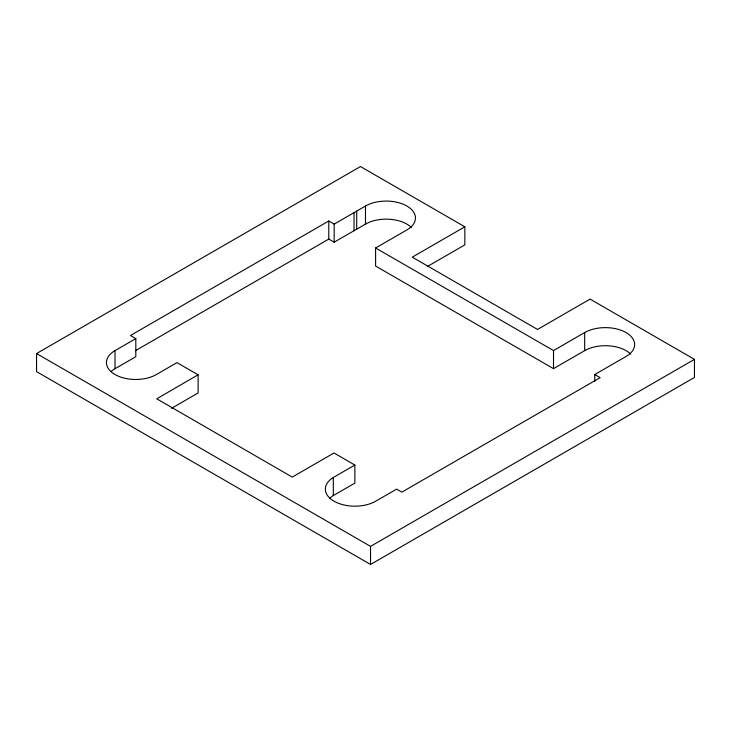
<?xml version="1.0" encoding="UTF-8"?>
<svg xmlns="http://www.w3.org/2000/svg" width="731" height="731" viewBox="0 0 731 731"><rect width="100%" height="100%" fill="white"/><g stroke="black" fill="none" stroke-linecap="round" stroke-linejoin="round"><path stroke-width="1.1" d="M111.011 371.595A29.267 16.895 0 0 1 115.005 368.726L115.014 350.624L135.82 338.617L130.483 335.483L328.786 220.99L334.177 224.106L365.482 206.032A29.267 16.895 0 0 1 406.884 206.032A29.267 16.895 0 0 1 406.884 229.927L375.597 247.992L375.597 266.066L553.513 368.634L584.663 350.652A29.267 16.895 0 0 1 630.707 354.151M135.82 338.617L135.811 356.71L115.005 368.726M135.418 350.706L328.786 239.074L334.177 242.18L365.482 224.106A29.267 16.895 0 0 1 411.535 227.606M115.014 350.624A29.267 16.895 0 0 0 115.014 374.528A29.267 16.895 0 0 0 156.407 374.528L176.948 362.631L198.092 374.802L156.745 398.815L292.254 477.087L334.003 452.982L354.864 465.035L354.864 483.118L333.318 495.563A29.523 17.041 0 0 0 329.462 498.542M171.52 408.346L198.119 392.958L198.092 374.802M464.843 226.802L412.275 257.148L537.513 329.453L590.081 299.107L694.45 359.369L694.45 377.443L370.526 564.46L36.55 371.631L36.55 353.557L360.474 166.54L464.843 226.802L464.843 244.876L427.854 266.23M333.318 495.563L333.318 477.489L354.864 465.035M375.597 247.992L553.513 350.551L584.663 332.568A29.267 16.895 0 0 1 626.056 332.568A29.267 16.895 0 0 1 626.056 356.472L594.778 374.528L594.778 381.299M36.55 353.557L370.526 546.377L694.45 359.369M594.778 374.528L600.142 377.662L401.84 492.146L396.622 489.14L376.428 500.781A29.523 17.041 0 0 1 334.707 501.576A29.523 17.041 0 0 1 333.318 477.489M584.663 332.568L584.663 350.652M553.513 350.551L553.513 368.634M370.526 546.377L370.526 564.46M365.482 206.032L365.482 224.106M356.701 211.104L356.701 229.178M354.032 212.648L354.032 230.722M334.177 224.106L334.177 242.18M328.786 220.99L328.786 239.074"/></g></svg>
